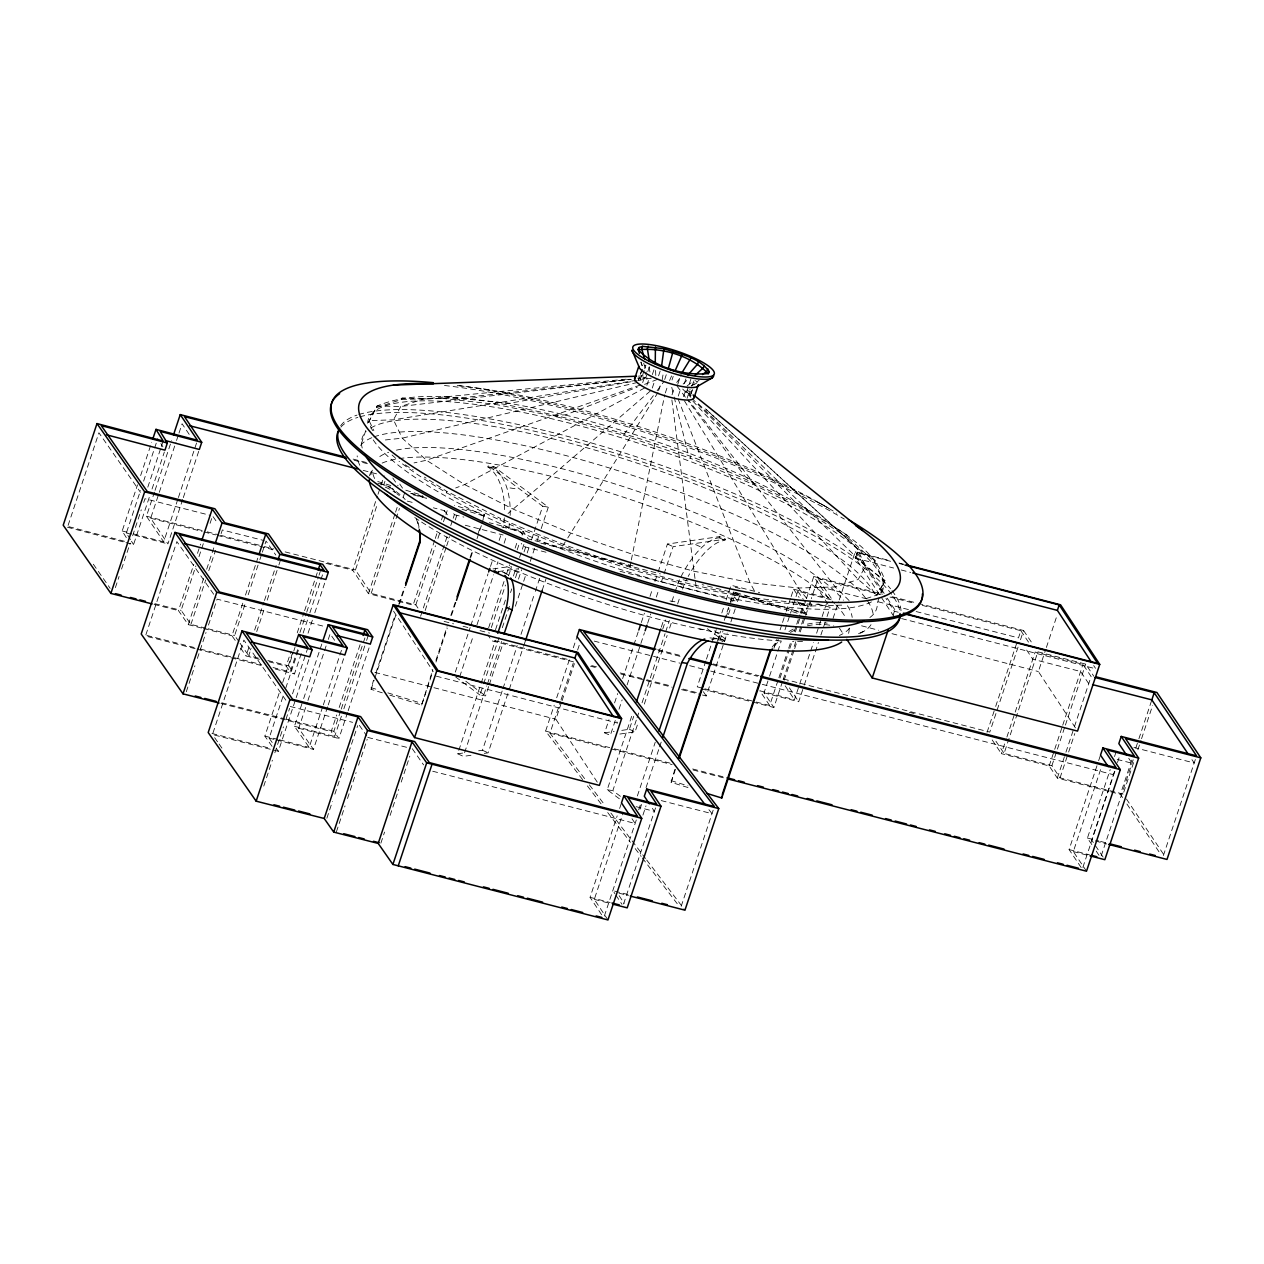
<?xml version="1.0" encoding="UTF-8"?>
<svg xmlns="http://www.w3.org/2000/svg" width="1264" height="1264" viewBox="0 0 1264 1264"><rect width="100%" height="100%" fill="white"/><g stroke="black" fill="none" stroke-linecap="round" stroke-linejoin="round"><path stroke-width="0.75" stroke-dasharray="5 3.75" d="M662.162 379.911L663.379 372.564M631.005 561.816L629.504 569.116C549.255 542.035 467.19 512.836 399.045 461.344M631.336 559.92L664.722 394.747M68.098 525.382L98.908 432.794L140.462 492.296M126.289 537.595L122.197 530.959L137.555 484.791M140.636 475.548L151.696 442.305M130.476 539.617L126.368 532.997L140.541 490.4M143.622 481.142L157.779 438.545M147.809 487.161L160.718 448.357M161.334 446.508L163.167 440.978M115.387 587.602L119.085 576.495M121.549 569.084L130.176 543.172M132.641 535.762L141.268 509.834M143.733 502.424L144.965 498.727L210.661 515.443M125.989 542.619L133.542 544.594L149.563 496.452M152.028 489.042L164.352 452.006M177.797 499.375L163.672 541.861L146.45 516.202L154.429 492.186M155.045 490.337L171.635 440.472M182.695 499.47L167.922 543.899L150.685 518.224L158.679 494.145M159.296 492.296L175.933 442.305M176.549 440.457L178.398 434.895M179.014 433.046L182.095 423.788L189.632 435.021M178.414 497.526L197.468 440.267M183.312 497.605L199.333 449.463M201.545 628.018L188.241 624.637L178.445 610.607L193.803 564.423M197.5 553.348L200.565 544.105M206.127 628.255L190.927 624.384L181.115 610.354L195.904 565.909M198.985 556.65L203.299 543.694M210.077 523.328L212.542 515.917L217.977 523.707M188.241 624.637L203.615 578.454M206.68 569.227L214.675 545.211M190.927 624.384L205.7 579.939M208.781 570.68L215.559 550.314M221.105 533.645L222.338 529.948L264.144 540.581M186.298 691.74L194.925 665.812M197.389 658.418L206.016 632.49M208.481 625.08L217.108 599.152L325.385 626.707M235.215 640.406L231.96 635.76L243.02 602.501M245.469 595.123L257.761 558.167M238.959 641.701L234.63 635.508L245.722 602.17M248.186 594.759L259.262 561.437M259.878 559.589L261.727 554.027M262.343 552.178L266.04 541.071L275.789 555.022M259.42 659.318L246.038 655.921L249.735 644.83M254.649 630.057L263.86 602.343M264.476 600.495L276.152 565.403M258.267 658.102L248.708 655.668L251.173 648.258M256.718 631.589L264.729 607.526M267.194 600.116L278.285 566.778M278.902 564.929L280.134 561.232M297.593 649.743L290.214 671.911L286.17 666.128L291.099 651.355M297.23 632.869L303.992 612.55M304.608 610.702L317.517 571.913M361.472 443.49L366.955 426.979M372.532 430.597L368.535 422.239L377.067 406.013C418.953 388.538 465.579 399.55 509.06 403.327C570.127 413.976 629.741 431.372 687.885 452.717C738.16 472.578 788.025 494.556 832.502 525.682C853.8 539.507 876.742 555.228 884.879 580.46L879.712 595.992M272.044 746.345L264.871 736.09L279.628 691.756M282.694 682.528L293.137 651.118M301.259 653.567L294.48 673.933L288.856 665.875L293.153 652.903M293.769 651.055L295.002 647.358M299.931 632.537L306.093 614.02M306.71 612.171L318.417 576.984M319.034 575.136L320.266 571.439M368.535 422.239L377.067 406.013L400.783 406.455L631.431 379.405M303.123 633.122L309.269 614.652M309.885 612.803L324.011 570.317M272.202 742.505L269.137 738.113L283.31 695.532M285.759 688.122L299.931 645.525M308.037 633.201L312.35 620.229M314.799 612.819L325.275 581.345M292.521 693.857L307.879 647.689M263.765 786.113L272.376 760.185M274.841 752.775L283.468 726.847M285.933 719.437L289.63 708.33M285.822 700.161L243.857 640.09L212.447 734.542L278.349 751.306L295.586 699.45M296.203 697.602L309.759 656.853M370.779 474.916L372.359 470.145A252.184 58.444 18.4 0 0 375.218 479.783M376.53 407.64L401.557 399.471L402.094 397.86L423.677 398.982L460.617 397.923L630.23 379.263M322.699 706.734L309.174 747.372L294.449 726.279L303.044 700.414M303.66 698.565L322.099 643.155M327.613 706.797L313.44 749.378L298.699 728.285L307.326 702.373M307.942 700.509L327.66 641.259M328.277 639.41L330.125 633.849L335.387 641.385M434.674 540.313L413.107 605.124L368.456 593.638L352.735 570.206L377.383 496.152M377.999 494.287L380.464 486.893M381.08 485.028L384.161 475.77M417.973 608.079L415.824 604.887L371.174 593.401L355.453 569.985L377.573 503.483M383.719 485.013L384.951 481.315M323.315 704.885L342.971 645.762M328.229 704.949L344.851 654.942M368.456 593.638L394.953 514.006M395.569 512.157L397.402 506.595M371.174 593.401L399.44 508.428M403.137 497.337L404.97 491.807M401.557 399.471L441.91 398.302L442.447 396.691L509.06 403.327L635.792 380.875M341.406 716.182L334.644 736.501L331.184 731.54L336.714 714.918M339.179 707.524L361.299 641.022M347.537 712.596L338.91 738.524L333.854 731.287L340.632 710.921M341.248 709.072L365.264 636.851M343.871 708.788L365.991 642.286M366.607 640.437L368.44 634.907M348.153 710.747L370.32 644.087M326.87 818.235L332.416 801.566M334.881 794.155L343.508 768.228M345.973 760.833L357.68 725.647M382.328 692.83L371.095 689.338L373.48 680.237M375.945 672.827L395.063 615.363M398.76 604.239L404.306 587.555M371.095 689.338L374.176 680.079M374.792 678.215L395.758 615.205M399.456 604.081L405.001 587.397M446.239 492.992L446.777 491.364L424.372 477.065M336.398 831.854L345.025 805.942M347.489 798.532L356.1 772.604M358.565 765.194L367.192 739.266M435.29 538.464L437.755 531.054M441.452 519.946L444.533 510.688L433.362 507.812M415.824 604.887L435.495 545.779M437.944 538.385L439.793 532.839M443.474 521.763L445.323 516.218M445.939 514.369L447.172 510.688M420.596 616.279L447.077 536.647M450.774 525.54L452.006 521.827M453.207 518.256L454.392 514.669L452.259 511.493M425.162 610.496L446.05 547.691M446.666 545.843L449.731 536.615M455.261 519.978L457.11 514.448M441.91 398.302L494.84 404.227L495.377 402.6C619.328 426.41 742.948 466.068 848.792 536.284L848.255 537.895L874.767 562.038L884.342 582.088L877.232 595.06M504.605 509.645A58.16 32.516 -80.8 0 0 487.872 466.953L488.283 465.721L493.892 466.637L548.323 507.133L540.249 531.433M510.135 515.428A58.16 32.516 -80.8 0 0 510.214 510.545L509.929 504.162A58.16 32.516 -80.8 0 0 504.573 481.821L502.266 477.397A58.16 32.516 -80.8 0 0 493.481 467.854L493.892 466.637M389.833 695.153L421.686 705.028L432.794 669.683M435.906 660.345L447.093 626.691M450.821 615.489L455.182 602.407M470.097 557.55L472.578 550.061M478.187 533.25L480.668 525.777M483.148 518.287L484.396 514.559L454.455 505.284M421.686 705.028L432.873 671.374M435.985 662.036L447.172 628.398M451.517 615.315L455.877 602.217M470.793 557.361L473.289 549.887M477.018 538.669L481.363 525.587M481.995 523.723L484.396 514.559M380.875 843.183L384.572 832.06M390.118 815.406L398.745 789.479M401.209 782.068L409.836 756.141M500.133 520.183L500.67 518.556L446.777 491.364M455.34 672.085L470.145 627.608M470.761 625.743L488.015 573.856M490.495 566.43L492.96 559.02M499.122 540.486L500.971 534.925M459.717 676.698L473.273 635.918M476.986 624.795L493.624 574.757M494.24 572.892L497.937 561.785M504.115 543.236L505.963 537.674M494.84 404.227L556.729 416.804L557.266 415.192L565.703 414.845L637.214 387.211M488.647 627.75L504.036 581.456M506.501 574.046L509.582 564.787M515.127 548.118L516.976 542.572M491.364 627.529L505.489 585.042M508.57 575.815L511.636 566.572M517.166 549.951L519.63 542.556M522.079 535.162L523.312 531.48L489.263 522.711M495.535 629.709L505.395 600.084M513.405 576.021L515.87 568.61M519.567 557.503L524.449 542.809M510.545 592.563L511.762 588.866M515.459 577.79L518.524 568.547M524.054 551.926L526.519 544.531M470.982 755.287L463.367 756.378L457.679 753.786L480.494 685.199M481.11 683.35L495.283 640.706M488.631 686.573L485.534 695.911L479.925 695.01L483.038 685.657M483.654 683.792L499.817 635.207M502.314 627.718L509.771 605.298M518.477 579.133L521.574 569.78M527.183 552.968L529.047 547.359M531.528 539.886L542.714 506.232L488.283 465.721M464.599 752.665L486.798 685.941M487.414 684.093L501.587 641.448M489.263 684.693L502.946 643.581M515.38 606.199L525.95 574.425M530.295 561.342L534.64 548.26M537.137 540.787L539.617 533.313M478.645 750.784L482.453 750.247L502.345 690.444M502.961 688.564L517.26 645.588M521.005 634.37L534.672 593.243M535.304 591.378L539.649 578.296M484.317 753.391L488.141 752.838L508.649 691.171M509.281 689.291L522.948 648.179M523.58 646.315L525.445 640.706M542.224 590.241L545.953 579.023M562.638 546.143L566.588 539.681M642.017 369.23L638.446 379.958L642.223 369.546M640.011 380.195L642.981 371.253M644.15 370.51L641.764 377.667L639.252 378.489M644.751 368.725L645.936 365.154L643.423 365.975M556.729 416.804L623.373 435.211L655.921 392.298M642.681 382.613L646.252 371.885M649.412 366.813L645.841 377.557L638.036 378.41M646.868 385.299L649.238 378.141M652.35 374.571L654.136 369.199M652.287 388.032L654.673 380.875M658.591 375.835L660.361 370.478M658.591 390.639L660.961 383.498M582.625 779.667L545.606 731.113L554.217 705.186M556.681 697.775L569.622 658.892M573.319 647.784L577.016 636.677M664.706 379.484L666.476 374.112M584.6 778.592L549.966 733.167L560.41 701.757M561.026 699.908L573.303 662.968M577.616 650.044L580.682 640.801M597.272 782.163L555.891 719.232L561.437 702.547M562.053 700.698L574.393 663.632M665.322 392.962L667.692 385.804M672.021 380.006L673.206 376.419M672.021 394.81L674.407 387.653M677.725 384.398L681.296 373.67M678.262 396.074L680.632 388.917M684.33 383.561L686.715 376.403M683.587 396.675L685.957 389.517M690.902 379.089L686.747 391.603L691.076 395.585M687.047 398.35L690.033 389.407M690.381 396.059L689.417 394.036L691.787 386.879M692.388 385.093L693.573 381.507L694.536 383.529L691.218 385.82L699.087 380.306M690.76 393.941L691.945 390.371M690.966 394.257L693.351 387.116M848.255 537.895L806.637 511.335L752.744 484.144L690.223 458.184L690.76 456.557L687.885 452.717L674.06 396.659M615.284 720.464L610.307 735.411L604.619 732.82L608.979 719.737M614.573 702.91L617.685 693.573M622.646 678.61L633.217 646.836M633.849 644.972L638.194 631.889M641.306 622.552L644.419 613.198M650.012 596.371L652.493 588.898M654.989 581.424L657.47 573.951M658.086 572.086L667.424 544.041L719.658 536.6L725.346 539.191L724.936 540.423A58.16 23.826 -65.5 0 0 714.934 544.136L711.3 546.712A58.16 23.826 -65.5 0 0 696.575 562.843L693.083 568.042A58.16 23.826 -65.5 0 0 688.169 576.479M619.012 709.246L622.125 699.908M627.086 684.946L644.498 632.616M647.61 623.278L650.723 613.925M656.316 597.098L658.797 589.624M661.293 582.151L673.096 546.633L725.346 539.191M619.376 798.785L607.226 789.747L632.095 714.982M661.325 627.134L663.805 619.66M621.777 730.371L629.393 729.281L633.706 716.309M662.699 629.188L665.78 619.929M671.942 601.38L674.407 593.969M675.023 592.121L678.104 582.846A58.16 23.826 -65.5 0 1 679.495 579.813M620.419 796.304L612.835 790.648L636.456 719.627M637.088 717.762L638.952 712.153M642.049 702.8L665.054 633.659M665.686 631.779L669.414 620.561M619.834 734.052L635.081 731.872L638.162 722.613M644.324 704.08L667.139 635.492M669.604 628.082L672.069 620.656M677.63 603.987L680.095 596.561M682.56 589.15L683.792 585.437A58.16 23.826 -65.5 0 1 686.652 579.433M601.632 914.741L590.067 897.329L617.18 815.865M619.644 808.454L621.493 802.893M629.504 569.116L696.148 587.507L695.405 580.334M607.952 919.939L594.301 899.352L622.567 814.379M680.964 576.826A58.16 23.826 -65.5 0 1 719.248 537.816L719.658 536.6M637.356 795.988L655.242 742.237M638.652 809.861L640.5 804.299M646.046 787.614L659.002 748.699M659.618 746.834L661.467 741.273M604.35 916.052L636.329 819.894M639.995 809.181L641.843 803.62M752.744 484.144L753.281 482.532L745.081 476.481L687.679 400.198M642.934 815.09L645.999 805.847M623.579 903.981L655.574 807.807M705.833 660.977L697.238 686.842L702.958 688.311M706.45 659.129L716.277 629.583M721.807 612.961L723.656 607.415M726.121 600.021L731.034 585.248L759.617 592.595M688.011 787.551L671.152 782.337L674.802 769.428M717.478 640.722L720.812 631.115M724.256 620.355L729.802 603.686M730.418 601.838L733.878 591.868L729.597 606.641M671.152 782.337L675.497 769.255M718.41 640.279L720.891 632.806M725.868 617.859L728.98 608.505M719.832 640.406L722.913 631.163M728.443 614.541L730.292 608.995M732.741 601.617L735.822 592.374M702.452 695.01L706.244 695.99L727.195 633.027M730.892 621.92L735.206 608.964M620.024 571.281L737.67 601.553L740.04 594.396L702.105 584.632M696.148 587.507L758.037 600.1L758.574 598.488L811.504 604.397L819.198 604.176M806.637 511.335L807.175 509.724L794.408 501.366L692.214 398.65M681.201 906.272L713.797 808.312M773.931 648.306L776.997 639.063M780.078 629.835L781.926 624.29M782.542 622.441L785.608 613.198M786.224 611.349L790.521 598.425M791.138 596.576L793.602 589.198L828.268 598.109L813.779 576.51L806.4 598.678M782.511 681.58L773.884 707.492L764.025 692.814L768.954 677.994M769.571 676.145L781.278 640.959M784.976 629.851L789.905 615.031M790.521 613.182L797.821 591.204L832.502 600.131L818.013 578.533L811.314 598.646M756.314 702.041L769.665 705.486L778.261 679.621M778.877 677.773L788.088 650.059M788.704 648.211L791.169 640.832M794.234 631.589L796.083 626.043M796.699 624.195L799.764 614.968M800.381 613.119L803.462 603.876L795.83 601.917M779.983 678.104L789.194 650.407M789.81 648.558L792.275 641.164M795.34 631.937L800.87 615.299M801.487 613.451L805.784 600.526M783.127 679.716L796.067 640.832M799.148 631.573L800.997 626.028M801.613 624.163L804.078 616.769M737.67 601.553L732.883 594.428L805.31 613.056L807.68 605.898L804.394 601M794.061 650.502L784.201 680.127L787.993 681.106M794.677 648.653L797.142 641.243M800.223 631.984L805.152 617.164M805.768 615.315L810.698 600.511M758.037 600.1L810.967 606.009L811.504 604.397L807.933 599.926M769.665 705.486L759.806 690.792L794.471 699.719L813.526 642.444M816.607 633.217L821.521 618.428M822.137 616.579L827.051 601.806M764.025 692.814L798.706 701.725L803.635 686.921M804.252 685.072L818.424 642.475M820.889 635.065L826.435 618.396M827.051 616.548L830.116 607.289L815.517 603.528M833.055 618.428L838.601 601.743M839.217 599.894L855.254 551.704L889.477 560.552M893.98 616.595L855.554 558.167L857.371 552.716L891.641 561.579M874.767 562.038L875.304 560.41L856.755 547.754L705.502 408.857M879.096 597.825L877.279 603.339A271.017 62.805 18.4 0 1 869.269 617.938M893.19 614.952L894.422 611.255L885.953 598.378M987.058 732.33L995.068 708.251M995.684 706.402L1017.251 641.591M922.278 605.361L1020.87 630.72L1018.484 637.893L916.1 611.539M1018.057 647.121L989.791 732.093L781.879 678.594M1020.506 639.726L1023.587 630.499L918.675 603.497M1108.939 791.375L1057.32 778.087L1049.167 765.937L1001.372 753.644L1006.302 738.824M1006.918 736.975L1035.169 652.05L1082.964 664.343L1091.116 676.493L1074.574 726.247M1123.127 794.092L1060.038 777.85L1051.885 765.715L1004.09 753.407L1037.886 651.813L1085.681 664.106L1093.834 676.256M1075.427 727.874L1038.376 671.547L1045.77 649.301M1046.387 647.452L1056.878 615.931M1049.167 765.937L1054.097 751.132M1054.713 749.283L1062.108 727.053M1062.724 725.204L1082.964 664.343M1051.885 765.715L1064.794 726.926M1065.41 725.078L1085.681 664.106M1057.32 778.087L1065.331 754.023M1065.947 752.159L1073.958 728.096M1060.038 777.85L1068.033 753.85M1068.649 752.001L1074.795 733.531M1081.178 867.562L1069.091 849.566L1098.037 762.54M1098.653 760.675L1100.502 755.129M1086.503 871.212L1073.326 851.588L1100.976 768.449M1091.827 844.589L1087.435 838.048L1110.219 769.523M1114.532 756.567L1116.381 751.006M1114.406 771.719L1091.669 840.054L1104.847 859.694M1117.471 762.476L1119.936 755.082M1082.885 867.341L1114.88 771.182M1122.59 797.552L1120.41 794.313L1132.117 759.143M1135.815 748.035L1138.279 740.625M1138.896 738.776L1151.836 699.877M1101.228 855.823L1133.223 759.648M1123.743 792.244L1134.187 760.833M1137.884 749.757L1140.95 740.514M1141.566 738.666L1152.626 705.423M1163.386 855.57L1195.981 757.61M669.604 380.527L671.769 375.44M866.156 598.567L876.884 595.075L884.879 580.46L865.524 566.114L696.022 401.541M657.991 392.44L567.71 538.069M676.73 382.502L680.127 377.762M657.09 390.718L664.106 381.27M683.129 384.066L688.343 378.9M650.217 391.113L508.033 513.5M687.158 385.947L694.078 380.448M693.731 384.999L696.733 382.976M644.545 388.016L464.583 484.57L455.672 487.967M858.556 633.722L865.287 630.404M644.561 384.382L657.391 379.421M640.216 385.062L426.489 460.254L414.039 462.908M637.498 382.439L402.236 438.166L382.281 440.283M637.72 380.527L651.165 378.141L637.846 378.047M636.503 380.274L393.467 419.822L369.072 420.628L373.86 430.645M493.007 568.926L510.419 566.446M498.695 571.518L518.035 568.768M457.679 753.786L463.398 752.965M604.619 732.82L614.146 731.461M626.059 379.2L423.677 398.982L400.783 406.455L393.467 419.822L402.236 438.166L426.489 460.254L464.583 484.57L513.911 509.455L571.107 533.218L632.3 554.232L693.288 571.075L749.947 582.593L798.374 588.013L835.314 586.938L858.209 579.481L865.524 566.114L856.755 547.754L703.843 407.292M810.967 606.009L841.713 605.124M709.91 637.893L719.263 638.889M475.943 388.143L491.269 390.102M487.872 466.953L493.481 467.854M510.056 487.92L515.665 488.82M542.714 506.232L548.323 507.133M670.015 600.969L675.624 601.885M699.482 628.887L705.091 629.788M607.226 789.747L612.835 790.648M758.574 598.488C669.651 582.83 583.194 555.038 500.67 518.556M154.84 603.671L181.115 610.354M154.05 604.397L178.445 610.607M208.023 628.729L234.63 635.508M203.457 628.508L231.96 635.76M267.826 660.519L288.856 665.875M268.979 661.751L286.17 666.128M146.94 635.46L198.511 648.59M200.423 649.08L261.569 664.627M273.024 667.534L290.214 671.911M195.13 648.653L145.471 636.029L176.881 541.592L215.986 597.556M197.042 649.143L261.996 665.67M275.378 669.067L294.48 673.933M290.246 706.481L352.624 722.344M367.808 737.418L410.437 748.272M221.785 702.784L284.463 718.726M286.359 719.2L333.854 731.287M221.01 703.511L331.184 731.54M294.449 726.279L334.644 736.501M298.699 728.285L338.91 738.524M264.871 736.09L277.796 739.377M279.644 739.851L309.174 747.372M269.137 738.113L274.667 739.519M276.516 739.993L313.44 749.378M211.957 733.468L270.322 748.32M813.779 576.51L882.446 594.175M891.973 596.64L916.763 603.007M818.013 578.533L880.566 594.633M890.046 597.066L914.694 603.402M353.146 459.101L366.449 462.513M354.125 460.27L367.476 463.714M866.82 598.867L815.628 585.69L828.046 604.208M878.18 601.79L908.516 609.596M363.179 470.382L378.442 474.3M410.563 493.244L423.582 496.594M413.423 494.903L426.442 498.253L411.495 493.624M407.308 501.113L414.75 503.025M454.392 514.669L463.856 517.102M501.682 526.835L520.594 531.702L523.628 536.22M735.253 587.27L742.884 589.229M792.433 601.98L807.68 605.898M633.043 565.924L528.368 539.001L523.312 531.48M540.818 543.141L660.361 573.888M683.129 579.749L690.713 581.693M465.247 525.239L503.072 534.972M546.032 552.242L523.264 546.396L521.242 543.378M1133.919 747.482L1194.196 762.982L1190.925 758.131M1117.186 759.411L1132.023 763.235L1128.736 758.321M909.337 712.327L916.921 714.271M146.45 516.202L205.353 531.354M207.249 531.844L218.656 534.783M220.552 535.272L262.359 546.032M264.255 546.522L273.751 548.955M285.158 551.894L355.453 569.985M150.685 518.224L202.145 531.465M204.057 531.954L215.496 534.893M217.392 535.383L272.676 549.619M326.049 563.349L352.735 570.206M657.707 649.664L682.528 656.048M713.086 663.916L758.921 675.703M658.228 650.723L683.05 657.106M711.679 664.485L757.515 676.272M594.206 641.101L680.143 663.205M689.702 665.67L708.788 670.584M710.7 671.073L760.359 683.84M762.271 684.345L1113.679 774.753L1111.483 771.482M1110.851 791.864L1120.41 794.313M444.122 621.398L453.571 623.831M463.035 626.265L470.603 628.208M480.051 630.641L489.516 633.074M704.854 688.801L754.418 701.552M701.457 688.864L751.021 701.615M752.917 702.105L773.884 707.492M494.556 640.595L570.696 660.187M591.631 665.575L597.335 667.044M620.182 672.922L644.924 679.274M646.82 679.763L671.563 686.131M682.987 689.07L698.218 692.988M573.429 661.815L491.838 640.832L487.809 634.812M590.509 666.207L598.093 668.166M620.861 674.028L672.1 687.205M681.58 689.638L700.556 694.521M1087.435 838.048L1098.732 840.955M1100.612 841.429L1108.149 843.372M1095.43 841.034L1106.727 843.941M1069.091 849.566L1089.489 854.812M1073.326 851.588L1088.162 855.396M545.606 731.113L612.44 748.304M614.351 748.809L671.642 763.551M692.656 768.954L725.125 777.297M549.966 733.167L609.153 748.399M611.065 748.888L672.164 764.609M693.162 770.013L725.631 778.355M898.988 563.017L904.676 564.487M899.257 563.539L903.065 564.534M855.554 558.167L893.632 568.026M901.248 569.985L910.775 572.45M894.422 611.255L898.23 612.234M901.595 618.57L1095.825 668.814L1093.676 665.559M861.574 625.806L878.685 630.23M891.989 633.675L1038.376 671.547M436.333 676.177L617.669 723.103L615.536 719.848M374.871 672.416L432.035 687.189M433.947 687.695L555.891 719.232M661.23 800.586L712.011 813.684L708.425 808.992M636.108 806.669L654.389 811.393L650.36 805.326M432.715 771.23L635.144 823.48L632 818.724M627.939 894.533L612.898 890.662L614.904 893.695M618.997 893.158L628.429 895.591M590.067 897.329L610.18 902.528M594.301 899.352L610.749 903.602M122.197 530.959L131.63 533.44M133.51 533.945L163.672 541.861M126.368 532.997L167.922 543.899M68.872 526.677L125.594 541.577M67.482 527.246L124.109 542.114M377.731 481.505L390.829 485.566M405.791 490.195L422.634 495.425M735.743 592.453L806.859 614.478M377.81 483.196L390.908 487.256M462.024 509.281L484.475 516.249M733.942 593.559L797.584 613.277M371.016 687.648L378.505 689.97M387.874 692.877L421.607 703.337M671.073 780.646L687.932 785.86M623.373 435.211L690.223 458.184M719.248 537.816L724.936 540.423M695.627 544.594L701.315 547.186M667.424 544.041L673.096 546.633M678.104 582.846L683.792 585.437M513.848 570.522L519.52 573.113M506.69 573.84L501.002 571.249L502.171 572.181M629.393 729.281L635.081 731.872M482.453 750.247L488.141 752.838M818.756 502.598L828.773 508.254M405.159 464.804L413.154 469.908M714.508 630.815L728.506 641.227M707.35 628.745L724.462 641.48M465.784 681.217L485.534 695.911M455.625 676.935L479.925 695.01M876.884 595.075L858.209 579.481L690.902 398.966M689.417 394.036L682.56 388.933L690.839 397.259M392.061 454.993L397.639 460.064M849.092 600.526L835.314 586.938L688.264 399.898M806.732 598.441L798.374 588.013L684.014 400.135M589.387 784.865L603.718 803.651M610.891 813.052L645.525 858.493M646.726 860.057L684.962 910.175M587.412 785.939L601.743 804.741M607.715 812.562L630.42 842.33M635.192 848.602L641.164 856.423M642.365 858.003L678.199 904.992M677.125 386.199L686.494 398.65M412.301 748.73L423.598 764.91M359.355 725.315L366.75 735.901M240.049 643.25L248.708 655.668M240.618 648.163L246.038 655.921M276.295 748.367L278.349 751.306M214.659 737.702L217.977 742.442M219.067 744.022L223.491 750.342M93.315 564.218L110.173 588.345M1088.746 683.65L1080.594 671.5L1032.799 659.208L1025.641 648.543M1023.587 630.499L1032.783 644.198M1020.87 630.72L1029.038 642.902M1126.429 798.99L1164.808 856.17M1126.935 804.03L1160.605 854.195M1096.22 851.13L1099.506 856.044M995.921 741.225L1004.09 753.407M992.177 739.946L1001.372 753.644M797.821 591.204L803.304 599.373M793.602 589.198L799.069 597.351M797.631 601.632L805.31 613.056M789.384 687.837L798.706 701.725M785.149 685.831L794.471 699.719M703.369 691.708L706.244 695.99M444.533 510.688L447.74 515.459M399.74 484.001L402.884 488.678M392.82 477.982L398.065 485.787M392.535 488.267L395.679 492.944M619.139 895.702L624.163 903.302M615.916 895.212L621.967 904.313M857.371 552.716L886.19 596.529M887.249 598.156L895.797 611.144M855.254 551.704L884.895 596.766M839.407 628.097L843.641 634.528M393.562 611.16L433.125 671.31M160.86 443.522L162.914 446.84M131.503 541.276L133.542 544.594M754.26 590.541L749.947 582.593L677.662 397.86M640.816 362.231L642.017 365.707M641.053 362.01L642.317 365.738M643.708 363.147L645.746 370.147M671.753 387.321L673.601 394.795M694.995 578.485L671.437 396.596M649.001 367.129L650.075 372.706M655.574 370.447L655.795 375.582M369.515 475.785A252.184 58.444 18.4 0 1 373.259 468.944M382.139 463.098A252.184 58.444 18.4 0 1 606.752 491.886A252.184 58.444 18.4 0 1 834.588 603.513M835.836 604.792A252.184 58.444 18.4 0 1 845.347 617.053M849.155 628.429A252.184 58.444 18.4 0 1 847.48 635.918M871.007 624.653A271.16 62.837 18.4 0 1 859.836 633.422M359.798 465.278A271.16 62.837 18.4 0 1 357.191 455.862M360.588 445.434A271.16 62.837 18.4 0 1 372.232 437.549M373.907 436.917A271.16 62.837 18.4 0 1 660.187 484.87A271.16 62.837 18.4 0 1 873.282 615.789M340.901 427.137A295.95 68.588 18.4 0 1 357.87 417.389M359.782 416.82A295.95 68.588 18.4 0 1 670.963 471.93A295.95 68.588 18.4 0 1 899.921 612.092M340.68 425.763A295.95 68.588 18.4 0 1 356.985 415.113M358.818 414.513A295.95 68.588 18.4 0 1 635.681 456.573A295.95 68.588 18.4 0 1 890.535 588.787M892.005 590.636A295.95 68.588 18.4 0 1 900.995 610.686M849.582 628.05A252.184 58.444 18.4 0 1 839.375 635.476M802.561 641.496A252.184 58.444 18.4 0 1 792.544 641.464M780.678 640.959A252.184 58.444 18.4 0 1 420.485 521.368M418.905 520.341A252.184 58.444 18.4 0 1 412.886 516.249M379.8 456.557A252.184 58.444 18.4 0 1 388.648 452.275M396.406 450.142A252.184 58.444 18.4 0 1 633.675 490.021A252.184 58.444 18.4 0 1 843.42 600.226M847.449 605.74A252.184 58.444 18.4 0 1 852.189 617.401M711.695 639.473A58.16 32.516 -80.8 0 1 726.389 641.306M720.78 640.406A58.16 32.516 -80.8 0 1 722.976 641.859M713.654 637.988A58.16 32.516 -80.8 0 1 717.304 638.826M504.162 572.782A58.16 23.826 -65.5 0 1 508.871 575.594M385.236 487.114A58.16 56.359 -2.6 0 1 395.379 492.644M396.722 493.592A58.16 56.359 -2.6 0 1 399.345 495.599M416.377 519.093A58.16 56.359 -2.6 0 1 419.016 528.431M380.511 483.67A58.16 56.359 -2.6 0 1 395.3 490.953L400.514 494.967A58.16 56.359 -2.6 0 1 405.223 499.533M417.831 522.016A58.16 56.359 -2.6 0 1 419.221 528.336M504.336 517.813A58.16 32.516 -80.8 0 1 503.119 527.72M509.455 523.675A58.16 32.516 -80.8 0 1 508.728 528.621M772.193 647.168A58.16 56.359 -2.6 0 1 778.561 639.695M788.926 631.558A58.16 56.359 -2.6 0 1 793.255 629.14M807.317 624.132A58.16 56.359 -2.6 0 1 827.193 623.136M774.247 646.252A58.16 56.359 -2.6 0 1 778.64 641.385M790.411 632.411A58.16 56.359 -2.6 0 1 797.868 628.777M807.396 625.822A58.16 56.359 -2.6 0 1 813.969 624.764L820.62 624.432A58.16 56.359 -2.6 0 1 833.829 625.98M444.47 385.488A311.007 72.08 18.4 0 1 844.336 519.093M459.18 385.646A311.007 72.08 18.4 0 1 830.701 509.36M457.268 385.567A284.637 65.965 18.4 0 1 836.594 513.089M638.431 376.151A31.316 7.252 18.4 0 1 645.999 376.245M687 390.102A31.316 7.252 18.4 0 1 690.033 392.14M695.421 380.59A31.316 7.252 18.4 0 1 697.27 382.407M362.215 448.025A271.017 62.805 18.4 0 1 366.181 431.593M370.684 428.085A271.017 62.805 18.4 0 1 638.383 463.556A271.017 62.805 18.4 0 1 875.415 595.581M871.433 601.901A271.017 62.805 18.4 0 1 610.117 566.146A271.017 62.805 18.4 0 1 372.027 438.008M367.587 423.25A271.017 62.805 18.4 0 1 644.877 445.339A271.017 62.805 18.4 0 1 881.087 593.859"/><path stroke-width="1.5" d="M661.736 365.138L663.948 348.738C679.511 353.952 699.229 357.364 709.136 371.521L708.361 373.844C691.771 356.006 662.399 347.237 638.32 349.78L639.458 353.383M668.261 368.74L673.143 351.266M152.928 438.608L155.993 429.365L163.167 440.978L96.996 423.582L63.2 525.192L110.869 593.416L152.17 603.923M110.869 593.416L144.665 491.822L96.996 423.582M165.347 440.536L199.333 449.463L201.719 442.305L160.165 431.387L167.338 443L164.968 450.158L106.445 434.784M173.484 434.927L180.246 414.608L345.546 457.141M144.665 491.822L212.241 509.013L222.037 523.043L265.756 534.151L279.834 554.311L319.966 564.534L324.011 570.317L175.001 532.413L141.205 634.007L183.011 693.841L219.099 703.037M201.798 540.407L212.241 509.013M215.291 543.362L222.037 523.043M183.011 693.841L216.808 592.247L175.001 532.413M258.994 554.485L265.756 534.151M294.986 645.588L298.667 634.496L307.879 647.689L241.993 630.926L208.197 732.52L256.15 801.171L324.2 818.487L333.728 832.107L378.205 843.436L392.899 864.45L607.952 919.939L641.749 818.329L628.097 797.758L660.993 806.242L627.197 907.852L612.566 904.076M278.001 559.857L279.834 554.311M318.133 570.064L319.966 564.534M167.338 443L101.278 425.636L147.335 491.57L214.912 508.76L224.723 522.79L268.426 533.898L282.52 554.059L322.652 564.281L328.277 572.339L325.891 579.497L184.528 543.536M256.15 801.171L289.962 699.577L241.993 630.926M309.775 646.03L344.851 654.942L347.237 647.784L302.933 636.519L312.145 649.696L309.759 656.853L251.394 642.017M322.715 641.306L328.245 624.669L368.44 634.907L364.98 629.946L216.808 592.247M363.131 635.492L364.98 629.946M328.277 572.339L179.267 534.419L219.478 591.994L367.65 629.693L372.706 636.914L370.32 644.087L337.425 635.713M393.262 604.682L371.063 671.421L414.576 737.576L599.405 785.386L621.604 718.647L578.09 652.508L393.262 604.682L436.775 670.836L621.604 718.647M324.2 818.487L357.996 716.893L289.962 699.577M405.539 583.857L419.727 541.213A58.16 56.359 -2.6 0 0 419.443 529.932M405.618 585.548L419.806 542.904A58.16 56.359 -2.6 0 0 419.3 530.027M333.728 832.107L367.524 730.513L357.996 716.893M457.047 596.798L468.849 561.279M456.494 600.353L470.176 559.241M378.205 843.436L412.001 741.826L367.524 730.513M414.576 737.576L436.775 670.836M488.631 571.992L489.879 568.294M392.899 864.45L426.695 762.856L412.001 741.826M398.255 865.808L432.051 764.214L641.749 818.329M498.695 571.518L498.285 572.75L494.019 570.807M497.763 633.296L506.39 607.352A58.16 23.826 -65.5 0 0 508.318 590.999L508.128 586.322A58.16 23.826 -65.5 0 0 505.015 575.42M504.052 634.038L512.078 609.943A58.16 23.826 -65.5 0 0 510.688 578.011M525.445 640.706L542.224 590.241M638.32 349.78L639.094 347.474L642.539 346.336L663.948 348.738M642.539 346.336L641.78 348.659L644.087 357.823M634.623 378.773L638.778 366.26L631.968 350.175A42.897 9.938 18.4 0 0 673.27 373.417A42.897 9.938 18.4 0 0 713.607 375.471M648.116 346.178L647.342 348.501L649.412 361.362M655.416 347L655.258 363.811M655.795 649.175L579.402 629.519L577.016 636.677L704.838 804.283M613.403 716.593L574.899 658.07L576.716 652.619L395.379 605.693L438.15 670.726L619.486 717.636L576.716 652.619M682.355 354.441L674.992 371.063L669.952 369.325M690.981 358.028L682.276 372.185M698.407 361.773L697.649 364.095L687.932 375.045M704.159 365.438L703.384 367.745L695.074 375.313M694.205 397.244L698.376 384.714A31.316 7.252 18.4 0 1 668.925 383.229A31.316 7.252 18.4 0 1 638.778 366.26M707.808 368.756L707.034 371.079L702.547 374.555M638.81 630.025L640.69 624.416M645.13 630.752L646.994 625.143M636.44 701.899L660.693 629.014M649.348 803.809L644.308 796.209L646.694 789.052L656.759 804.22L623.863 795.735L621.493 802.893L628.84 813.984M658.939 731.113L681.754 662.526A58.16 32.516 -80.8 0 1 691.203 648.511L694.773 644.988A58.16 32.516 -80.8 0 1 704.822 638.968M662.699 737.576L687.363 663.426A58.16 32.516 -80.8 0 1 707.872 640.895M678.531 758.21L717.083 642.333M679.242 758.037L717.778 642.159M722.281 794.456L769.76 651.734M706.75 793.365L721.744 798.011L770.455 651.576A58.16 56.359 -2.6 0 1 772.272 648.859M654.404 649.743L583.763 631.558L718.758 808.581L684.962 910.175L630.309 896.081M906.588 564.976L1060.575 604.808L1099.743 664.358L1077.544 731.098L872.223 677.978L888.26 629.788M1091.543 662.32L1057.383 610.386L1059.2 604.919L904.961 565.024M1126.54 755.05L1118.845 743.595L1121.231 736.438L1134.408 756.077L1102.887 747.972L1100.502 755.129L1108.196 766.584M1090.01 855.87L1104.847 859.694L1138.643 758.1L1107.122 749.979L1120.299 769.618L1086.503 871.212L727.527 778.861M1187.67 753.281L1151.836 699.877L1154.206 692.719L1094.94 677.472M1095.746 676.746L1156.923 692.498L1200.8 757.847L1167.004 859.441L1108.607 844.415M639.094 347.474L637.988 349.48C654.578 367.318 683.95 376.087 708.03 373.544L709.136 371.521M697.444 386.405L712.343 377.778M393.309 385.109L636.471 376.214M681.754 662.526L687.363 663.426M372.706 636.914L332.495 626.691L347.237 647.784M298.667 634.496L342.971 645.762L328.245 624.669M115.419 593.638L121.06 595.075M130.445 597.461L136.07 598.899M139.83 599.847L145.455 601.285M312.145 649.696L246.243 632.932L292.632 699.324L360.667 716.625L370.194 730.26L414.671 741.573L429.365 762.603L637.53 816.307L623.863 795.735M195.177 696.006L200.881 697.459M204.689 698.423L216.081 701.33M426.695 762.856L432.051 764.214M273.956 804.773L279.628 806.211M283.405 807.175L294.749 810.05M298.525 811.014L309.87 813.905M343.808 833.75L354.931 836.578M358.644 837.511L364.206 838.933M373.465 841.287L379.026 842.709M346.51 458.311L184.481 416.63L201.719 442.305M189.711 425.747L357.459 468.912M1092.57 684.63L1151.836 699.877M1121.231 736.438L1196.566 755.825L1154.206 692.719M1200.8 757.847L1125.466 738.46L1138.643 758.1M690.16 658.007L711.174 663.426M760.833 676.193L1116.065 767.596L1102.887 747.972M688.769 658.591L711.679 664.485M761.323 677.251L1120.299 769.618M1110.029 843.862L1121.342 846.769M1134.519 850.151L1140.175 851.604M1149.592 854.037L1155.233 855.491M1091.338 855.286L1096.899 856.723M727.037 777.787L734.668 779.762M738.492 780.741L744.227 782.211M757.594 785.655L763.33 787.124M772.873 789.589L778.608 791.059M782.416 792.038L788.151 793.523M791.975 794.503L797.695 795.972M807.254 798.437L812.973 799.907M816.797 800.886L832.075 804.82M851.178 809.734L856.913 811.204M860.721 812.199L872.192 815.138M885.558 818.582L891.278 820.052M895.102 821.031L906.557 823.986M910.38 824.965L916.116 826.451M929.482 829.879L935.218 831.364M944.761 833.813L950.496 835.283M954.304 836.278L960.04 837.748M963.863 838.727L969.583 840.197M979.142 842.661L984.861 844.131M988.685 845.11L1003.964 849.045M1023.066 853.958L1028.801 855.444M1032.609 856.423L1044.08 859.362M1057.447 862.806L1063.166 864.276M1066.99 865.271L1078.445 868.21M912.671 572.94L1057.383 610.386M903.412 613.103L1097.626 663.347L1059.2 604.919M903.934 613.704L1099.743 664.358M399.282 612.629L574.899 658.07M646.694 789.052L714.381 806.527L579.402 629.519M718.758 808.581L650.913 791.074L660.993 806.242M637.34 896.966L652.382 900.853M661.783 903.27L667.424 904.724M611.997 903.002L619.313 904.882M405.128 866.662L410.847 868.131M414.671 869.126L429.95 873.061M439.493 875.525L445.228 877.011M449.036 877.99L454.771 879.475M458.595 880.455L464.315 881.94M483.417 886.87L489.152 888.339M492.96 889.319L508.239 893.269M517.798 895.734L523.517 897.219M527.341 898.198L542.619 902.148M561.722 907.062L567.441 908.547M571.265 909.527L582.72 912.497M596.087 915.942L601.822 917.411M155.993 429.365L197.468 440.267L180.246 414.608M506.39 607.352L512.078 609.943M694.663 395.837L862.475 530.501M846.817 639.363L872.223 677.978M770.376 649.886L770.455 651.576M721.665 796.32L721.744 798.011M419.727 541.213L419.806 542.904M841.713 642.017A252.184 58.444 18.4 0 1 580.682 606.12A252.184 58.444 18.4 0 1 369.199 479.688M828.41 639.742A271.16 62.837 18.4 0 1 384.793 493.434M900.047 613.561A295.95 68.588 18.4 0 1 607.036 594.728A295.95 68.588 18.4 0 1 337.962 431.861M900.395 616.137A295.95 68.588 18.4 0 1 600.684 589.466A295.95 68.588 18.4 0 1 338.341 430.692M922.404 593.875A311.007 72.08 18.4 0 1 591.283 566.367A311.007 72.08 18.4 0 1 339.637 393.689M848.46 519.615A311.007 72.08 18.4 0 1 822.422 618.586A311.007 72.08 18.4 0 1 403.895 480.51A311.007 72.08 18.4 0 1 433.362 382.676M855.538 525.508A284.637 65.965 18.4 0 1 795.325 599.673A284.637 65.965 18.4 0 1 428.354 476.449A284.637 65.965 18.4 0 1 433.473 383.782M693.099 394.921A31.316 7.252 18.4 0 1 664.769 395.743A31.316 7.252 18.4 0 1 635.539 377.083M863.833 620.956A271.017 62.805 18.4 0 1 598.788 582.751A271.017 62.805 18.4 0 1 364.933 454.613M645.035 359.055A42.897 9.938 18.4 0 0 713.117 375.471A42.897 9.938 18.4 0 0 662.526 347A42.897 9.938 18.4 0 0 645.035 359.055"/></g></svg>
